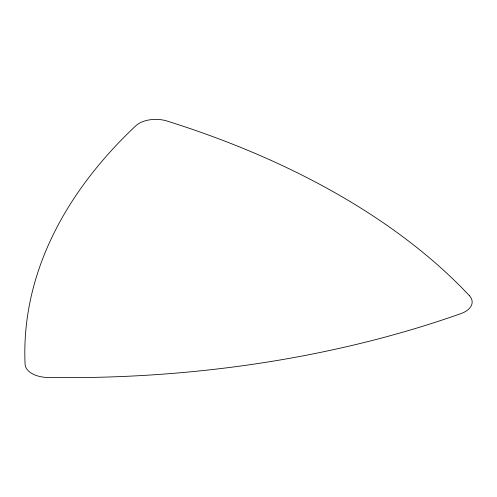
<?xml version="1.0" encoding="UTF-8"?>
<svg xmlns="http://www.w3.org/2000/svg" width="497" height="497" viewBox="0 0 497 497"><rect width="100%" height="100%" fill="white"/><g stroke="black" fill="none" stroke-linecap="round" stroke-linejoin="round"><path stroke-width="0.75" d="M469.323 295.572A752.439 434.415 0 0 0 166.961 121.013A23.477 13.556 0 0 0 135.749 125.84A752.439 434.415 0 0 0 25.08 364.301A23.477 13.556 0 0 0 47.929 377.49A752.439 434.415 0 0 0 460.955 313.595A23.477 13.556 0 0 0 469.323 295.572"/></g></svg>
